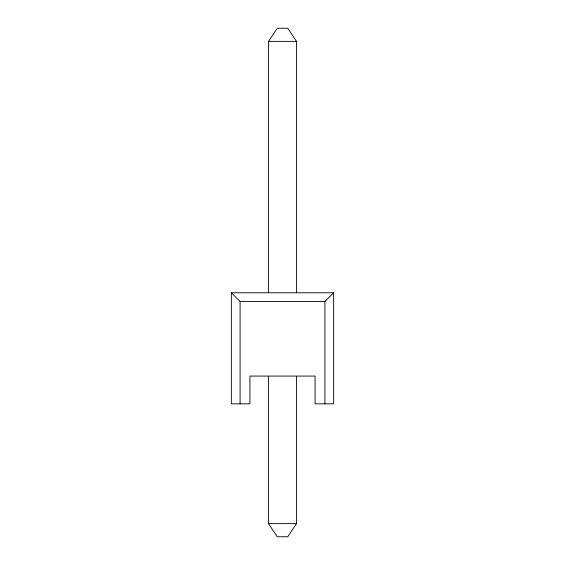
<?xml version="1.0" encoding="UTF-8"?>
<svg xmlns="http://www.w3.org/2000/svg" width="565" height="565" viewBox="0 0 565 565"><rect width="100%" height="100%" fill="white"/><g stroke="black" fill="none" stroke-linecap="round" stroke-linejoin="round"><path stroke-width="0.85" d="M268.509 292.776L268.509 41.365L277.253 28.25L287.747 28.25L296.491 41.365L296.491 292.776M296.491 376.424L296.491 523.635L287.747 536.75L277.253 536.75L268.509 523.635L268.509 376.424M324.91 403.834L324.91 301.519L333.654 292.776L231.346 292.776L231.346 403.834L249.928 403.834L249.928 376.064L315.072 376.064L315.072 403.834L333.654 403.834L333.654 292.776M268.509 41.365L296.491 41.365M231.346 292.776L240.09 301.519L324.91 301.519M268.509 523.635L296.491 523.635M240.09 301.519L240.09 403.834"/></g></svg>
